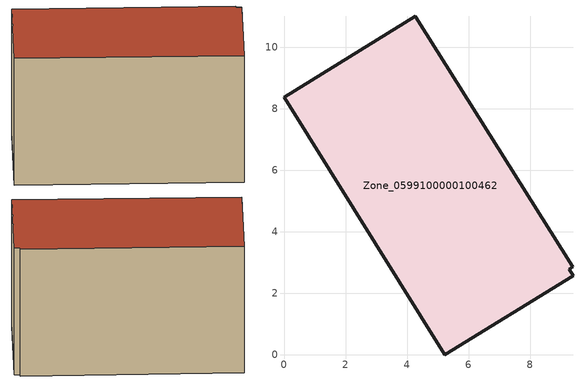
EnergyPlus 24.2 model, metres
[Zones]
Zone_0599100000100462
 floor ground (C_G): 5.23,0 0,8.38 4.26,11.02 9.39,2.86 9.27,2.79 9.39,2.58 z0
 wall outside (C_F): 0,8.38 5.23,0 9.39,2.58 9.27,2.79 9.39,2.86 4.26,11.02 0,8.38 z0:6
 roof outside (C_R): 9.39,2.86 4.26,11.02 0,8.38 5.23,0 9.39,2.58 9.27,2.79 z6
[BUILDING]
Pand.0599100000100462: North Axis=0; Terrain=City; Loads Convergence Tolerance Value=0.04; Temperature Convergence Tolerance Value=0.4; Solar Distribution=FullExterior; Maximum Number of Warmup Days=25; Minimum Number of Warmup Days=1
[Site:Location]
Rotterdam.The.Hague.AP_ZH_NLD Design_Conditions: Latitude=51.96; Longitude=4.45; Time Zone=1; Elevation=-4.5
[SITE:GROUNDTEMPERATURE:BUILDINGSURFACE]
18, 18, 18, 18, 18, 18, 18, 18, 18, 18, 18, 18
[MATERIAL] Thermal Absorptance=0.9; Solar Absorptance=0.7; Visible Absorptance=0.7
Name | Roughness | Thickness | Conductivity | Density | Specific Heat
G.TI.1975-1991 | MediumSmooth | 0.15 | 0.288461 | 540 | 1210
F.TI.1975-1991 | Rough | 0.3 | 0.230769 | 1920 | 840
R.TI.1975-1991 | MediumRough | 0.2 | 0.153846 | 1500 | 1000
[CONSTRUCTION]
C_G: G.TI.1975-1991
C_F: F.TI.1975-1991
C_R: R.TI.1975-1991
[ZONE]
Zone_0599100000100462: Type=1; Multiplier=1; Ceiling Height=Autocalculate; Volume=Autocalculate; Floor Area=autocalculate; Part of Total Floor Area=Yes
[ZONEINFILTRATION:DESIGNFLOWRATE]
Infil_Zone_0599100000100462: Zone or ZoneList or Space or SpaceList=Zone_0599100000100462; Schedule=AlwaysOn; Design Flow Rate Calculation Method=Flow/Area; Flow Rate per Floor Area=0.003; Constant Term Coefficient=1; Temperature Term Coefficient=0; Velocity Term Coefficient=0; Velocity Squared Term Coefficient=0
[HVACTEMPLATE:ZONE:IDEALLOADSAIRSYSTEM]
Zone_0599100000100462: Maximum Heating Supply Air Temperature=50; Minimum Cooling Supply Air Temperature=13; Maximum Heating Supply Air Humidity Ratio=0.0156; Minimum Cooling Supply Air Humidity Ratio=0.0077; Heating Limit=NoLimit; Cooling Limit=NoLimit; Dehumidification Control Type=ConstantSensibleHeatRatio; Cooling Sensible Heat Ratio=0.7; Dehumidification Setpoint=60; Humidification Control Type=None; Humidification Setpoint=30; Outdoor Air Method=None; Outdoor Air Flow Rate per Person=0.00944; Outdoor Air Flow Rate per Zone Floor Area=0; Outdoor Air Flow Rate per Zone=0; Demand Controlled Ventilation Type=None; Outdoor Air Economizer Type=NoEconomizer; Heat Recovery Type=None; Sensible Heat Recovery Effectiveness=0.7; Latent Heat Recovery Effectiveness=0.65
[ZONECONTROL:THERMOSTAT]
ThermostatControl_Zone_0599100000100462: Zone or ZoneList=Zone_0599100000100462; Control Type Schedule=DualSetpointControlType; Control 1=Thermostat_Zone_0599100000100462; Temperature Difference Between Cutout And Setpoint=0
[THERMOSTATSETPOINT:DUALSETPOINT]
Thermostat_Zone_0599100000100462: Heating Setpoint Temperature Schedule=HeatingSetpoint_Zone_0599100000100462; Cooling Setpoint Temperature Schedule=CoolingSetpoint_Zone_0599100000100462
[SCHEDULE:COMPACT]
HeatingSetpoint_Zone_0599100000100462: Through: 12/31, For: AllDays, Until: 24:00, 21
CoolingSetpoint_Zone_0599100000100462: Through: 12/31, For: AllDays, Until: 24:00, 24
DualSetpointControlType: Through: 12/31, For: AllDays, Until: 24:00, 4
AlwaysOn: Through: 12/31, For: AllDays, Until: 24:00, 1
